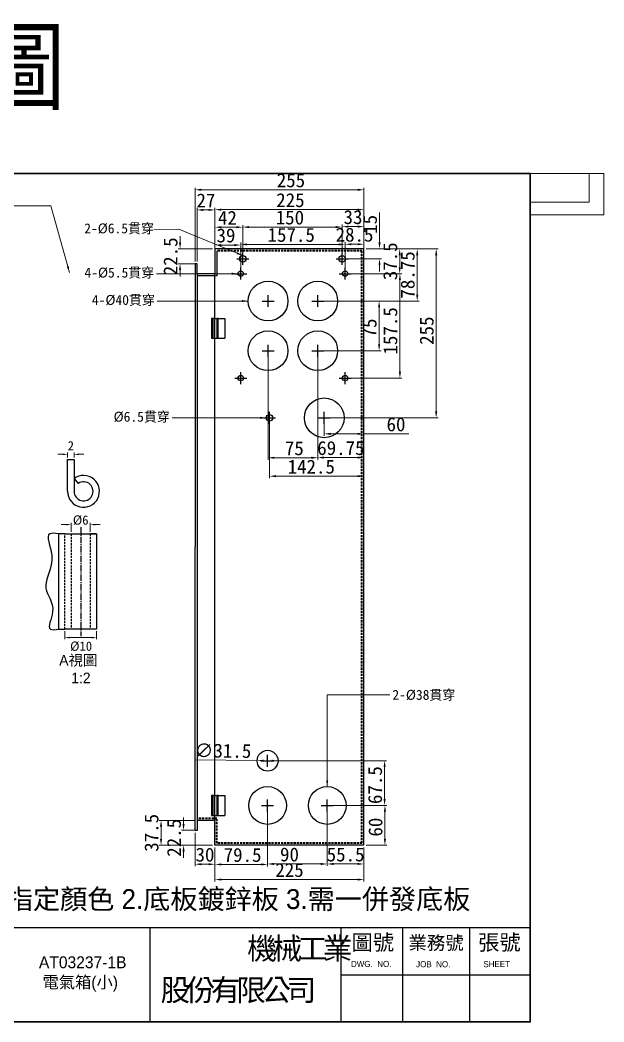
# Model space of a CAD drawing. Header units: millimetres. Extents: x -1656 to 3360, y 254 to 1841.
# Drawn here: x -603 to 279, y 329 to 1841 of the extents above; entities that cross this region are included whole.
import ezdxf
from ezdxf.enums import TextEntityAlignment as Align

# ---------------------------------------------------------------- set-up
doc = ezdxf.new("R2010")
doc.units = ezdxf.units.MM
doc.header["$LTSCALE"] = 0.5
doc.header["$PDMODE"] = 3
doc.linetypes.add('CENTER2', pattern=[28.575, 19.05, -3.175, 3.175, -3.175])
doc.linetypes.add('HIDDEN', pattern=[9.525, 6.35, -3.175])
doc.layers.add('STR', color=4, linetype='Continuous')
doc.layers.add('標註', color=3, linetype='Continuous', lineweight=18)
doc.layers.add('虛線', color=6, linetype='HIDDEN', lineweight=35)
doc.styles.add('CC', font='simplex.shx', dxfattribs={"bigfont": 'chineset.shx'})
doc.dimstyles.new('5', dxfattribs={"dimscale": 5, "dimtxt": 2.8, "dimasz": 1.5, "dimexe": 0.5, "dimexo": 0.6, "dimgap": 0.45, "dimtad": 0, "dimdec": 1, "dimlfac": 0.5, "dimdsep": 46, "dimtxsty": 'Standard', "dimcen": 0.01, "dimclrd": 7, "dimclre": 7, "dimclrt": 7, "dimadec": 1, "dimazin": 2, "dimtfac": 1, "dimtdec": 1, "dimtofl": 0, "dimtmove": 2, "dimatfit": 3, "dimfxl": 1, "dimlwd": 9, "dimlwe": 9, "dimarcsym": 0})
doc.dimstyles.new('6', dxfattribs={"dimscale": 6, "dimtxt": 3.5, "dimasz": 1.6, "dimexe": 0.5, "dimexo": 0.6, "dimtad": 1, "dimdsep": 46, "dimtxsty": 'Standard', "dimcen": 0.2, "dimclrd": 7, "dimclre": 7, "dimclrt": 7, "dimadec": 1, "dimazin": 2, "dimtfac": 1, "dimtofl": 0, "dimtmove": 0, "dimatfit": 2, "dimfxl": 1, "dimlwd": 9, "dimlwe": 9, "dimarcsym": 0})

# ---------------------------------------------------------------- blocks, each defined once
blk = doc.blocks.new('A$C21D128B9')
at = {"color": 2, "lineweight": 0}
for p, q in [((1128.51, 792.31), (1197.3, 792.31)), ((1183.56, 792.31), (1183.56, 765.41)), ((1197.3, 792.31), (1197.3, 753.65)), ((1183.56, 765.41), (1128.51, 765.41)), ((1197.3, 753.65), (1128.51, 753.65))]:
    blk.add_line(p, q, dxfattribs=at)
for p, q in [((0, 88.07), (1128.51, 88.07)), ((61.13, 88.07), (61.13, 0)), ((113.6, 88.07), (113.6, 0)), ((207.52, 88.07), (207.52, 0)), ((281.96, 88.07), (281.96, 0)), ((333.63, 88.07), (333.63, 0)), ((400.59, 88.07), (400.59, 0)), ((448.73, 88.07), (448.73, 0)), ((515.68, 88.07), (515.68, 0)), ((567.35, 88.07), (567.35, 0)), ((641.36, 88.07), (641.36, 0)), ((773.16, 88.07), (773.16, 0)), ((951.34, 88.07), (951.34, 0)), ((1009.17, 88.07), (1009.17, 0)), ((1071.64, 88.07), (1071.64, 0)), ((0, 66.05), (281.96, 66.05)), ((0, 44.04), (641.36, 44.04)), ((951.34, 44.04), (1128.51, 44.04)), ((0, 22.02), (281.96, 22.02)), ((0, 0), (1128.51, 0))]:
    blk.add_line(p, q)
at = {"lineweight": 30}
blk.add_lwpolyline([(0, 0), (1128.51, 0), (1128.51, 792.31), (0, 792.31)], close=True, dxfattribs=at)
blk.add_lwpolyline([(0, 0), (1128.51, 0), (1128.51, 792.31), (0, 792.31)], close=True)
at = {"attachment_point": 1}
for s, width, insert, char_height in [('{\\fPMingLiU|b0|i0|c136|p18;修正}', 86.113, (2.98, 83.15), 9.1043), ('{\\fPMingLiU|b0|i0|c136|p18;日期}', 86.113, (65.36, 83.83), 10.1159), ('{\\fPMingLiU|b0|i0|c136|p18;說明}', 86.113, (119.95, 83.83), 10.1159), ('{\\fPMingLiU|b0|i0|c136|p18;核准}', 86.113, (209.08, 83.83), 10.1159), ('{\\fPMingLiU|b0|i0|c136|p18;繪圖}', 86.113, (288.17, 81.94), 14.5669), ('{\\fPMingLiU|b0|i0|c136|p18;REVISION}', 86.113, (30.66, 76.84), 4.2903), ('{\\fPMingLiU|b0|i0|c136|p18;DATE}', 86.113, (93.68, 76.79), 4.767), ('{\\fPMingLiU|b0|i0|c136|p18;DESCRIPTION}', 86.113, (155.6, 76.71), 4.767), ('{\\fPMingLiU|b0|i0|c136|p18;APPROVED BY}', 86.113, (238.95, 76.5), 4.2903), ('{\\fPMingLiU|b0|i0|c136|p18;設計}', 86.113, (404.44, 81.94), 14.5669), ('{\\fPMingLiU|b0|i0|c136|p18;比例尺}', 86.113, (518.63, 78.89), 10.9678), ('{\\fPMingLiU|b0|i0|c136|p18;\\T0.75;             機械工業}', 302.8554, (782.5, 78.72), 20.3047), ('{\\fPMingLiU|b0|i0|c136|p18;圖號}', 86.113, (961.49, 81.58), 14.5669), ('{\\fPMingLiU|b0|i0|c136|p18;業務號}', 86.113, (1014.66, 80.19), 12.6194), ('{\\fPMingLiU|b0|i0|c136|p18;張號}', 86.113, (1079.73, 81.58), 14.5669), ('{\\fPMingLiU|b0|i0|c136|p18;DRAWN BY}', 86.113, (285.82, 56.9), 5.7204), ('{\\fPMingLiU|b0|i0|c136|p18;DEGD.  BY}', 86.113, (404.65, 57.05), 4.767), ('{\\fPMingLiU|b0|i0|c136|p18;SCALE}', 86.113, (526.07, 58.48), 6.1971), ('{\\fPMingLiU|b0|i0|c136|p18;DWG.  NO.}', 86.113, (960.95, 57.03), 5.7204), ('{\\fPMingLiU|b0|i0|c136|p18;JOB  NO.}', 86.113, (1021.82, 56.77), 5.7204), ('{\\fPMingLiU|b0|i0|c136|p18;SHEET}', 86.113, (1084.63, 56.9), 5.7204), ('{\\fPMingLiU|b0|i0|c136|p18;核對}', 86.113, (287.71, 38.19), 14.5669), ('{\\fPMingLiU|b0|i0|c136|p18;核准}', 86.113, (403.98, 38.19), 14.5669), ('{\\fPMingLiU|b0|i0|c136|p18;日期}', 86.113, (524.95, 38.19), 14.5669), ('{\\fPMingLiU|b0|i0|c136|p18;\\T0.75;股份有限公司}', 246.7319, (783.05, 39.99), 20.3047), ('{\\fPMingLiU|b0|i0|c136|p18;CHK.  BY}', 86.113, (289.1, 12.18), 6.1971), ('{\\fPMingLiU|b0|i0|c136|p18;APRD.  BY}', 86.113, (403.4, 12.16), 6.1971), ('{\\fPMingLiU|b0|i0|c136|p18;DATE}', 86.113, (528.72, 13.02), 6.1971)]:
    blk.add_mtext_dynamic_manual_height_columns(s, width=width, gutter_width=12.5, heights=[0], dxfattribs=dict(at, insert=insert, char_height=char_height))
blk = doc.blocks.new('*D255')
at = {"layer": 'Defpoints', "color": 0, "transparency": 16777216}
for p in [(-83.8, 1502.9), (-112.3, 1458.5), (-83.8, 1458.5)]:
    blk.add_point(p, dxfattribs=at)
at = {"layer": '標註', "color": 7, "linetype": 'Continuous', "lineweight": 9, "transparency": 16777216}
for p, q in [((-112.3, 1462.1), (-112.3, 1505.9)), ((-102.7, 1502.9), (-93.4, 1502.9)), ((-83.8, 1462.1), (-83.8, 1505.9))]:
    blk.add_line(p, q, dxfattribs=at)
at = {"layer": '標註', "color": 7, "transparency": 16777216}
for points in [[(-102.7, 1504.5), (-102.7, 1501.3), (-112.3, 1502.9)], [(-93.4, 1504.5), (-93.4, 1501.3), (-83.8, 1502.9)]]:
    blk.add_solid(points, dxfattribs=at)
at = {"layer": '標註', "color": 7, "transparency": 16777216, "insert": (-98, 1517.2), "char_height": 21, "attachment_point": 5}
blk.add_mtext('28.5', dxfattribs=at)
blk = doc.blocks.new('*D256')
at = {"layer": 'Defpoints', "color": 0, "transparency": 16777216}
for p in [(-269.8, 1502.6), (-269.8, 1458.5), (-112.3, 1458.5)]:
    blk.add_point(p, dxfattribs=at)
at = {"layer": '標註', "color": 7, "linetype": 'Continuous', "lineweight": 9, "transparency": 16777216}
for p, q in [((-269.8, 1462.1), (-269.8, 1505.6)), ((-121.9, 1502.6), (-260.2, 1502.6)), ((-112.3, 1462.1), (-112.3, 1505.6))]:
    blk.add_line(p, q, dxfattribs=at)
at = {"layer": '標註', "color": 7, "transparency": 16777216}
for points in [[(-260.2, 1504.2), (-260.2, 1501), (-269.8, 1502.6)], [(-121.9, 1504.2), (-121.9, 1501), (-112.3, 1502.6)]]:
    blk.add_solid(points, dxfattribs=at)
at = {"layer": '標註', "color": 7, "transparency": 16777216, "insert": (-193.6, 1516.9), "char_height": 21, "attachment_point": 5}
blk.add_mtext('157.5', dxfattribs=at)
blk = doc.blocks.new('*D257')
at = {"layer": 'Defpoints', "color": 0, "transparency": 16777216}
for p in [(-308.8, 1501.7), (-308.8, 1458.5), (-269.8, 1458.5)]:
    blk.add_point(p, dxfattribs=at)
at = {"layer": '標註', "color": 7, "linetype": 'Continuous', "lineweight": 9, "transparency": 16777216}
for p, q in [((-308.8, 1462.1), (-308.8, 1504.7)), ((-279.4, 1501.7), (-299.2, 1501.7)), ((-269.8, 1462.1), (-269.8, 1504.7))]:
    blk.add_line(p, q, dxfattribs=at)
at = {"layer": '標註', "color": 7, "transparency": 16777216}
for points in [[(-299.2, 1503.3), (-299.2, 1500.1), (-308.8, 1501.7)], [(-279.4, 1503.3), (-279.4, 1500.1), (-269.8, 1501.7)]]:
    blk.add_solid(points, dxfattribs=at)
at = {"layer": '標註', "color": 7, "transparency": 16777216, "insert": (-292.1, 1516), "char_height": 21, "attachment_point": 5}
blk.add_mtext('39', dxfattribs=at)
blk = doc.blocks.new('*D258')
at = {"layer": 'Defpoints', "color": 0, "transparency": 16777216}
for p in [(-83.8, 1529.5), (-116.8, 1481), (-83.8, 1481)]:
    blk.add_point(p, dxfattribs=at)
at = {"layer": '標註', "color": 7, "linetype": 'Continuous', "lineweight": 9, "transparency": 16777216}
for p, q in [((-116.8, 1484.6), (-116.8, 1532.5)), ((-107.2, 1529.5), (-93.4, 1529.5)), ((-83.8, 1484.6), (-83.8, 1532.5))]:
    blk.add_line(p, q, dxfattribs=at)
at = {"layer": '標註', "color": 7, "transparency": 16777216}
for points in [[(-107.2, 1531.1), (-107.2, 1527.9), (-116.8, 1529.5)], [(-93.4, 1531.1), (-93.4, 1527.9), (-83.8, 1529.5)]]:
    blk.add_solid(points, dxfattribs=at)
at = {"layer": '標註', "color": 7, "transparency": 16777216, "insert": (-100.3, 1543.7), "char_height": 21, "attachment_point": 5}
blk.add_mtext('33', dxfattribs=at)
blk = doc.blocks.new('*D259')
at = {"layer": 'Defpoints', "color": 0, "transparency": 16777216}
for p in [(-266.8, 1528.8), (-266.8, 1481), (-116.8, 1481)]:
    blk.add_point(p, dxfattribs=at)
at = {"layer": '標註', "color": 7, "linetype": 'Continuous', "lineweight": 9, "transparency": 16777216}
for p, q in [((-266.8, 1484.6), (-266.8, 1531.8)), ((-126.4, 1528.8), (-257.2, 1528.8)), ((-116.8, 1484.6), (-116.8, 1531.8))]:
    blk.add_line(p, q, dxfattribs=at)
at = {"layer": '標註', "color": 7, "transparency": 16777216}
for points in [[(-257.2, 1530.4), (-257.2, 1527.2), (-266.8, 1528.8)], [(-126.4, 1530.4), (-126.4, 1527.2), (-116.8, 1528.8)]]:
    blk.add_solid(points, dxfattribs=at)
at = {"layer": '標註', "color": 7, "transparency": 16777216, "insert": (-195.6, 1543.1), "char_height": 21, "attachment_point": 5}
blk.add_mtext('150', dxfattribs=at)
blk = doc.blocks.new('*D228')
at = {"layer": 'Defpoints', "color": 0, "transparency": 16777216}
for p in [(-308.8, 1528.6), (-308.8, 1481), (-266.8, 1481)]:
    blk.add_point(p, dxfattribs=at)
at = {"layer": '標註', "color": 7, "linetype": 'Continuous', "lineweight": 9, "transparency": 16777216}
for p, q in [((-308.8, 1484.6), (-308.8, 1531.6)), ((-276.4, 1528.6), (-299.2, 1528.6)), ((-266.8, 1484.6), (-266.8, 1531.6))]:
    blk.add_line(p, q, dxfattribs=at)
at = {"layer": '標註', "color": 7, "transparency": 16777216}
for points in [[(-299.2, 1530.2), (-299.2, 1527), (-308.8, 1528.6)], [(-276.4, 1530.2), (-276.4, 1527), (-266.8, 1528.6)]]:
    blk.add_solid(points, dxfattribs=at)
at = {"layer": '標註', "color": 7, "transparency": 16777216, "insert": (-289.9, 1542.8), "char_height": 21, "attachment_point": 5}
blk.add_mtext('42', dxfattribs=at)
blk = doc.blocks.new('*D260')
at = {"layer": 'Defpoints', "color": 0, "transparency": 16777216}
for p in [(-83.8, 1555.1), (-308.8, 1496), (-83.8, 1496)]:
    blk.add_point(p, dxfattribs=at)
at = {"layer": '標註', "color": 7, "linetype": 'Continuous', "lineweight": 9, "transparency": 16777216}
for p, q in [((-308.8, 1499.6), (-308.8, 1558.1)), ((-83.8, 1499.6), (-83.8, 1558.1)), ((-299.2, 1555.1), (-93.4, 1555.1))]:
    blk.add_line(p, q, dxfattribs=at)
at = {"layer": '標註', "color": 7, "transparency": 16777216}
for points in [[(-299.2, 1556.7), (-299.2, 1553.5), (-308.8, 1555.1)], [(-93.4, 1556.7), (-93.4, 1553.5), (-83.8, 1555.1)]]:
    blk.add_solid(points, dxfattribs=at)
at = {"layer": '標註', "color": 7, "transparency": 16777216, "insert": (-194.8, 1569.3), "char_height": 21, "attachment_point": 5}
blk.add_mtext('225', dxfattribs=at)
blk = doc.blocks.new('*D261')
at = {"layer": 'Defpoints', "color": 0, "transparency": 16777216}
for p in [(-308.8, 1554.7), (-308.8, 1496), (-335.8, 1473.5)]:
    blk.add_point(p, dxfattribs=at)
at = {"layer": '標註', "color": 7, "linetype": 'Continuous', "lineweight": 9, "transparency": 16777216}
for p, q in [((-335.8, 1477.1), (-335.8, 1557.7)), ((-308.8, 1499.6), (-308.8, 1557.7)), ((-326.2, 1554.7), (-318.4, 1554.7))]:
    blk.add_line(p, q, dxfattribs=at)
at = {"layer": '標註', "color": 7, "transparency": 16777216}
for points in [[(-326.2, 1556.3), (-326.2, 1553.1), (-335.8, 1554.7)], [(-318.4, 1556.3), (-318.4, 1553.1), (-308.8, 1554.7)]]:
    blk.add_solid(points, dxfattribs=at)
at = {"layer": '標註', "color": 7, "transparency": 16777216, "insert": (-322.3, 1569), "char_height": 21, "attachment_point": 5}
blk.add_mtext('27', dxfattribs=at)
blk = doc.blocks.new('*D229')
at = {"layer": 'Defpoints', "color": 0, "transparency": 16777216}
for p in [(-308.8, 1496), (-361.4, 1473.5), (-332.7, 1473.5)]:
    blk.add_point(p, dxfattribs=at)
at = {"layer": '標註', "color": 7, "linetype": 'Continuous', "lineweight": 9, "transparency": 16777216}
for p, q in [((-361.4, 1505.6), (-361.4, 1515.2)), ((-312.4, 1496), (-364.4, 1496)), ((-336.3, 1473.5), (-364.4, 1473.5)), ((-361.4, 1463.9), (-361.4, 1454.3))]:
    blk.add_line(p, q, dxfattribs=at)
at = {"layer": '標註', "color": 7, "transparency": 16777216}
for points in [[(-363, 1505.6), (-359.8, 1505.6), (-361.4, 1496)], [(-363, 1463.9), (-359.8, 1463.9), (-361.4, 1473.5)]]:
    blk.add_solid(points, dxfattribs=at)
at = {"layer": '標註', "color": 7, "transparency": 16777216, "insert": (-375.7, 1484.7), "char_height": 21, "attachment_point": 5, "rotation": 90}
blk.add_mtext('22.5', dxfattribs=at)
blk = doc.blocks.new('*D230')
at = {"layer": 'Defpoints', "color": 0, "transparency": 16777216}
for p in [(-83.8, 1496), (-60.3, 1496), (-116.8, 1481)]:
    blk.add_point(p, dxfattribs=at)
at = {"layer": '標註', "color": 7, "linetype": 'Continuous', "lineweight": 9, "transparency": 16777216}
for p, q in [((-60.3, 1505.6), (-60.3, 1550.7)), ((-80.2, 1496), (-57.3, 1496)), ((-113.2, 1481), (-57.3, 1481)), ((-60.3, 1471.4), (-60.3, 1461.8))]:
    blk.add_line(p, q, dxfattribs=at)
at = {"layer": '標註', "color": 7, "transparency": 16777216}
for points in [[(-61.9, 1505.6), (-58.7, 1505.6), (-60.3, 1496)], [(-61.9, 1471.4), (-58.7, 1471.4), (-60.3, 1481)]]:
    blk.add_solid(points, dxfattribs=at)
at = {"layer": '標註', "color": 7, "transparency": 16777216, "insert": (-74.5, 1532.9), "char_height": 21, "attachment_point": 5, "rotation": 90}
blk.add_mtext('15', dxfattribs=at)
blk = doc.blocks.new('*D231')
at = {"layer": 'Defpoints', "color": 0, "transparency": 16777216}
for p in [(-83.8, 1496), (-112.3, 1458.5), (-29.8, 1458.5)]:
    blk.add_point(p, dxfattribs=at)
at = {"layer": '標註', "color": 7, "linetype": 'Continuous', "lineweight": 9, "transparency": 16777216}
for p, q in [((-80.2, 1496), (-26.8, 1496)), ((-29.8, 1486.4), (-29.8, 1468.1)), ((-108.7, 1458.5), (-26.8, 1458.5))]:
    blk.add_line(p, q, dxfattribs=at)
at = {"layer": '標註', "color": 7, "transparency": 16777216}
for points in [[(-31.4, 1486.4), (-28.2, 1486.4), (-29.8, 1496)], [(-31.4, 1468.1), (-28.2, 1468.1), (-29.8, 1458.5)]]:
    blk.add_solid(points, dxfattribs=at)
at = {"layer": '標註', "color": 7, "transparency": 16777216, "insert": (-44, 1477.2), "char_height": 21, "attachment_point": 5, "rotation": 90}
blk.add_mtext('37.5', dxfattribs=at)
blk = doc.blocks.new('*D262')
at = {"layer": 'Defpoints', "color": 0, "transparency": 16777216}
for p in [(-83.8, 1496), (-3.4, 1496), (-153.5, 1417.2)]:
    blk.add_point(p, dxfattribs=at)
at = {"layer": '標註', "color": 7, "linetype": 'Continuous', "lineweight": 9, "transparency": 16777216}
for p, q in [((-80.2, 1496), (-0.4, 1496)), ((-3.4, 1426.8), (-3.4, 1486.4)), ((-149.9, 1417.2), (-0.4, 1417.2))]:
    blk.add_line(p, q, dxfattribs=at)
at = {"layer": '標註', "color": 7, "transparency": 16777216}
for points in [[(-5, 1486.4), (-1.8, 1486.4), (-3.4, 1496)], [(-5, 1426.8), (-1.8, 1426.8), (-3.4, 1417.2)]]:
    blk.add_solid(points, dxfattribs=at)
at = {"layer": '標註', "color": 7, "transparency": 16777216, "insert": (-17.7, 1456.6), "char_height": 21, "attachment_point": 5, "rotation": 90}
blk.add_mtext('78.75', dxfattribs=at)
blk = doc.blocks.new('*D263')
at = {"layer": 'Defpoints', "color": 0, "transparency": 16777216}
for p in [(-112.3, 1458.5), (-112.3, 1301), (-29.5, 1301)]:
    blk.add_point(p, dxfattribs=at)
at = {"layer": '標註', "color": 7, "linetype": 'Continuous', "lineweight": 9, "transparency": 16777216}
for p, q in [((-108.7, 1458.5), (-26.5, 1458.5)), ((-29.5, 1448.9), (-29.5, 1310.6)), ((-108.7, 1301), (-26.5, 1301))]:
    blk.add_line(p, q, dxfattribs=at)
at = {"layer": '標註', "color": 7, "transparency": 16777216}
for points in [[(-31.1, 1448.9), (-27.9, 1448.9), (-29.5, 1458.5)], [(-31.1, 1310.6), (-27.9, 1310.6), (-29.5, 1301)]]:
    blk.add_solid(points, dxfattribs=at)
at = {"layer": '標註', "color": 7, "transparency": 16777216, "insert": (-43.8, 1372.2), "char_height": 21, "attachment_point": 5, "rotation": 90}
blk.add_mtext('157.5', dxfattribs=at)
blk = doc.blocks.new('*D264')
at = {"layer": 'Defpoints', "color": 0, "transparency": 16777216}
for p in [(-83.8, 1496), (25.3, 1496), (-143.8, 1241)]:
    blk.add_point(p, dxfattribs=at)
at = {"layer": '標註', "color": 7, "linetype": 'Continuous', "lineweight": 9, "transparency": 16777216}
for p, q in [((-80.2, 1496), (28.3, 1496)), ((25.3, 1250.6), (25.3, 1486.4)), ((-140.2, 1241), (28.3, 1241))]:
    blk.add_line(p, q, dxfattribs=at)
at = {"layer": '標註', "color": 7, "transparency": 16777216}
for points in [[(23.7, 1486.4), (26.9, 1486.4), (25.3, 1496)], [(23.7, 1250.6), (26.9, 1250.6), (25.3, 1241)]]:
    blk.add_solid(points, dxfattribs=at)
at = {"layer": '標註', "color": 7, "transparency": 16777216, "insert": (11, 1372.5), "char_height": 21, "attachment_point": 5, "rotation": 90}
blk.add_mtext('255', dxfattribs=at)
blk = doc.blocks.new('*D265')
at = {"layer": 'Defpoints', "color": 0, "transparency": 16777216}
for p in [(-153.5, 1417.2), (-153.5, 1342.2), (-60.9, 1342.2)]:
    blk.add_point(p, dxfattribs=at)
at = {"layer": '標註', "color": 7, "linetype": 'Continuous', "lineweight": 9, "transparency": 16777216}
for p, q in [((-149.9, 1417.2), (-57.9, 1417.2)), ((-60.9, 1407.6), (-60.9, 1351.8)), ((-149.9, 1342.2), (-57.9, 1342.2))]:
    blk.add_line(p, q, dxfattribs=at)
at = {"layer": '標註', "color": 7, "transparency": 16777216}
for points in [[(-62.5, 1407.6), (-59.3, 1407.6), (-60.9, 1417.2)], [(-62.5, 1351.8), (-59.3, 1351.8), (-60.9, 1342.2)]]:
    blk.add_solid(points, dxfattribs=at)
at = {"layer": '標註', "color": 7, "transparency": 16777216, "insert": (-75.2, 1376.6), "char_height": 21, "attachment_point": 5, "rotation": 90}
blk.add_mtext('75', dxfattribs=at)
blk = doc.blocks.new('*D266')
at = {"layer": 'Defpoints', "color": 0, "transparency": 16777216}
for p in [(-228.5, 1342.2), (-153.5, 1342.2), (-153.5, 1180.7)]:
    blk.add_point(p, dxfattribs=at)
at = {"layer": '標註', "color": 7, "linetype": 'Continuous', "lineweight": 9, "transparency": 16777216}
for p, q in [((-228.5, 1338.6), (-228.5, 1177.7)), ((-153.5, 1338.6), (-153.5, 1177.7)), ((-218.9, 1180.7), (-163.1, 1180.7))]:
    blk.add_line(p, q, dxfattribs=at)
at = {"layer": '標註', "color": 7, "transparency": 16777216}
for points in [[(-218.9, 1182.3), (-218.9, 1179.1), (-228.5, 1180.7)], [(-163.1, 1182.3), (-163.1, 1179.1), (-153.5, 1180.7)]]:
    blk.add_solid(points, dxfattribs=at)
at = {"layer": '標註', "color": 7, "transparency": 16777216, "insert": (-188.9, 1194.9), "char_height": 21, "attachment_point": 5}
blk.add_mtext('75', dxfattribs=at)
blk = doc.blocks.new('*D232')
at = {"layer": 'Defpoints', "color": 0, "transparency": 16777216}
for p in [(-153.5, 1342.2), (-83.8, 1342.2), (-83.8, 1181)]:
    blk.add_point(p, dxfattribs=at)
at = {"layer": '標註', "color": 7, "linetype": 'Continuous', "lineweight": 9, "transparency": 16777216}
for p, q in [((-153.5, 1338.6), (-153.5, 1178)), ((-83.8, 1338.6), (-83.8, 1178)), ((-143.9, 1181), (-93.4, 1181))]:
    blk.add_line(p, q, dxfattribs=at)
at = {"layer": '標註', "color": 7, "transparency": 16777216}
for points in [[(-143.9, 1182.6), (-143.9, 1179.4), (-153.5, 1181)], [(-93.4, 1182.6), (-93.4, 1179.4), (-83.8, 1181)]]:
    blk.add_solid(points, dxfattribs=at)
at = {"layer": '標註', "color": 7, "transparency": 16777216, "insert": (-118.6, 1195.2), "char_height": 21, "attachment_point": 5}
blk.add_mtext('69.75', dxfattribs=at)
blk = doc.blocks.new('*D267')
at = {"layer": 'Defpoints', "color": 0, "transparency": 16777216}
for p in [(-226.3, 1241), (-83.8, 1241), (-83.8, 1152.9)]:
    blk.add_point(p, dxfattribs=at)
at = {"layer": '標註', "color": 7, "linetype": 'Continuous', "lineweight": 9, "transparency": 16777216}
for p, q in [((-226.3, 1237.4), (-226.3, 1149.9)), ((-83.8, 1237.4), (-83.8, 1149.9)), ((-216.7, 1152.9), (-93.4, 1152.9))]:
    blk.add_line(p, q, dxfattribs=at)
at = {"layer": '標註', "color": 7, "transparency": 16777216}
for points in [[(-216.7, 1154.5), (-216.7, 1151.3), (-226.3, 1152.9)], [(-93.4, 1154.5), (-93.4, 1151.3), (-83.8, 1152.9)]]:
    blk.add_solid(points, dxfattribs=at)
at = {"layer": '標註', "color": 7, "transparency": 16777216, "insert": (-163.3, 1167.1), "char_height": 21, "attachment_point": 5}
blk.add_mtext('142.5', dxfattribs=at)
blk = doc.blocks.new('*D233')
at = {"layer": 'Defpoints', "color": 0, "transparency": 16777216}
for p in [(-143.8, 1241), (-83.8, 1241), (-83.8, 1216.8)]:
    blk.add_point(p, dxfattribs=at)
at = {"layer": '標註', "color": 7, "linetype": 'Continuous', "lineweight": 9, "transparency": 16777216}
for p, q in [((-143.8, 1237.4), (-143.8, 1213.8)), ((-83.8, 1237.4), (-83.8, 1213.8)), ((-134.2, 1216.8), (-93.4, 1216.8)), ((-83.8, 1216.8), (-15.9, 1216.8))]:
    blk.add_line(p, q, dxfattribs=at)
at = {"layer": '標註', "color": 7, "transparency": 16777216}
for points in [[(-134.2, 1218.4), (-134.2, 1215.2), (-143.8, 1216.8)], [(-93.4, 1218.4), (-93.4, 1215.2), (-83.8, 1216.8)]]:
    blk.add_solid(points, dxfattribs=at)
at = {"layer": '標註', "color": 7, "transparency": 16777216, "insert": (-35.4, 1231), "char_height": 21, "attachment_point": 5}
blk.add_mtext('60', dxfattribs=at)
blk = doc.blocks.new('*D268')
at = {"layer": 'Defpoints', "color": 0, "transparency": 16777216}
for p in [(-139.3, 656), (-83.8, 596), (-83.8, 567.7)]:
    blk.add_point(p, dxfattribs=at)
at = {"layer": '標註', "color": 7, "linetype": 'Continuous', "lineweight": 9, "transparency": 16777216}
for p, q in [((-139.3, 652.4), (-139.3, 564.7)), ((-83.8, 592.4), (-83.8, 564.7)), ((-129.7, 567.7), (-93.4, 567.7))]:
    blk.add_line(p, q, dxfattribs=at)
at = {"layer": '標註', "color": 7, "transparency": 16777216}
for points in [[(-129.7, 569.3), (-129.7, 566.1), (-139.3, 567.7)], [(-93.4, 569.3), (-93.4, 566.1), (-83.8, 567.7)]]:
    blk.add_solid(points, dxfattribs=at)
at = {"layer": '標註', "color": 7, "transparency": 16777216, "insert": (-111.5, 581.9), "char_height": 21, "attachment_point": 5}
blk.add_mtext('55.5', dxfattribs=at)
blk = doc.blocks.new('*D269')
at = {"layer": 'Defpoints', "color": 0, "transparency": 16777216}
for p in [(-229.3, 656), (-139.3, 656), (-229.3, 567.7)]:
    blk.add_point(p, dxfattribs=at)
at = {"layer": '標註', "color": 7, "linetype": 'Continuous', "lineweight": 9, "transparency": 16777216}
for p, q in [((-229.3, 652.4), (-229.3, 564.7)), ((-139.3, 652.4), (-139.3, 564.7)), ((-148.9, 567.7), (-219.7, 567.7))]:
    blk.add_line(p, q, dxfattribs=at)
at = {"layer": '標註', "color": 7, "transparency": 16777216}
for points in [[(-219.7, 569.3), (-219.7, 566.1), (-229.3, 567.7)], [(-148.9, 569.3), (-148.9, 566.1), (-139.3, 567.7)]]:
    blk.add_solid(points, dxfattribs=at)
at = {"layer": '標註', "color": 7, "transparency": 16777216, "insert": (-196.2, 581.9), "char_height": 21, "attachment_point": 5}
blk.add_mtext('90', dxfattribs=at)
blk = doc.blocks.new('*D270')
at = {"layer": 'Defpoints', "color": 0, "transparency": 16777216}
for p in [(-229.3, 656), (-308.8, 596), (-308.8, 567)]:
    blk.add_point(p, dxfattribs=at)
at = {"layer": '標註', "color": 7, "linetype": 'Continuous', "lineweight": 9, "transparency": 16777216}
for p, q in [((-229.3, 652.4), (-229.3, 564)), ((-308.8, 592.4), (-308.8, 564)), ((-238.9, 567), (-299.2, 567))]:
    blk.add_line(p, q, dxfattribs=at)
at = {"layer": '標註', "color": 7, "transparency": 16777216}
for points in [[(-299.2, 568.6), (-299.2, 565.4), (-308.8, 567)], [(-238.9, 568.6), (-238.9, 565.4), (-229.3, 567)]]:
    blk.add_solid(points, dxfattribs=at)
at = {"layer": '標註', "color": 7, "transparency": 16777216, "insert": (-267, 581.2), "char_height": 21, "attachment_point": 5}
blk.add_mtext('79.5', dxfattribs=at)
blk = doc.blocks.new('*D234')
at = {"layer": 'Defpoints', "color": 0, "transparency": 16777216}
for p in [(-308.8, 596), (-83.8, 596), (-83.8, 544.2)]:
    blk.add_point(p, dxfattribs=at)
at = {"layer": '標註', "color": 7, "linetype": 'Continuous', "lineweight": 9, "transparency": 16777216}
for p, q in [((-308.8, 592.4), (-308.8, 541.2)), ((-83.8, 592.4), (-83.8, 541.2)), ((-299.2, 544.2), (-93.4, 544.2))]:
    blk.add_line(p, q, dxfattribs=at)
at = {"layer": '標註', "color": 7, "transparency": 16777216}
for points in [[(-299.2, 545.8), (-299.2, 542.6), (-308.8, 544.2)], [(-93.4, 545.8), (-93.4, 542.6), (-83.8, 544.2)]]:
    blk.add_solid(points, dxfattribs=at)
at = {"layer": '標註', "color": 7, "transparency": 16777216, "insert": (-196.2, 558.5), "char_height": 21, "attachment_point": 5}
blk.add_mtext('225', dxfattribs=at)
blk = doc.blocks.new('*D271')
at = {"layer": 'Defpoints', "color": 0, "transparency": 16777216}
for p in [(-338.8, 1585.1), (-83.8, 1496), (-338.8, 1473.5)]:
    blk.add_point(p, dxfattribs=at)
at = {"layer": '標註', "color": 7, "linetype": 'Continuous', "lineweight": 9, "transparency": 16777216}
for p, q in [((-338.8, 1477.1), (-338.8, 1588.1)), ((-83.8, 1499.6), (-83.8, 1588.1)), ((-93.4, 1585.1), (-329.2, 1585.1))]:
    blk.add_line(p, q, dxfattribs=at)
at = {"layer": '標註', "color": 7, "transparency": 16777216}
for points in [[(-329.2, 1586.7), (-329.2, 1583.5), (-338.8, 1585.1)], [(-93.4, 1586.7), (-93.4, 1583.5), (-83.8, 1585.1)]]:
    blk.add_solid(points, dxfattribs=at)
at = {"layer": '標註', "color": 7, "transparency": 16777216, "insert": (-194, 1599.3), "char_height": 21, "attachment_point": 5}
blk.add_mtext('255', dxfattribs=at)
blk = doc.blocks.new('*D272')
at = {"layer": 'Defpoints', "color": 0, "transparency": 16777216}
for p in [(-335.8, 618.5), (-356.1, 596), (-308.8, 596)]:
    blk.add_point(p, dxfattribs=at)
at = {"layer": '標註', "color": 7, "linetype": 'Continuous', "lineweight": 9, "transparency": 16777216}
for p, q in [((-356.1, 628.1), (-356.1, 637.7)), ((-339.4, 618.5), (-359.1, 618.5)), ((-312.4, 596), (-359.1, 596)), ((-356.1, 586.4), (-356.1, 576.8))]:
    blk.add_line(p, q, dxfattribs=at)
at = {"layer": '標註', "color": 7, "transparency": 16777216}
for points in [[(-357.7, 628.1), (-354.5, 628.1), (-356.1, 618.5)], [(-357.7, 586.4), (-354.5, 586.4), (-356.1, 596)]]:
    blk.add_solid(points, dxfattribs=at)
at = {"layer": '標註', "color": 7, "transparency": 16777216, "insert": (-370.4, 607.2), "char_height": 21, "attachment_point": 5, "rotation": 90}
blk.add_mtext('22.5', dxfattribs=at)
blk = doc.blocks.new('*D273')
at = {"layer": 'Defpoints', "color": 0, "transparency": 16777216}
for p in [(-335.8, 633.5), (-390.1, 596), (-308.8, 596)]:
    blk.add_point(p, dxfattribs=at)
at = {"layer": '標註', "color": 7, "linetype": 'Continuous', "lineweight": 9, "transparency": 16777216}
for p, q in [((-339.4, 633.5), (-393.1, 633.5)), ((-390.1, 623.9), (-390.1, 605.6)), ((-312.4, 596), (-393.1, 596))]:
    blk.add_line(p, q, dxfattribs=at)
at = {"layer": '標註', "color": 7, "transparency": 16777216}
for points in [[(-391.7, 623.9), (-388.5, 623.9), (-390.1, 633.5)], [(-391.7, 605.6), (-388.5, 605.6), (-390.1, 596)]]:
    blk.add_solid(points, dxfattribs=at)
at = {"layer": '標註', "color": 7, "transparency": 16777216, "insert": (-404.4, 614.7), "char_height": 21, "attachment_point": 5, "rotation": 90}
blk.add_mtext('37.5', dxfattribs=at)
blk = doc.blocks.new('*D274')
at = {"layer": 'Defpoints', "color": 0, "transparency": 16777216}
for p in [(-338.8, 618.5), (-308.8, 596), (-308.8, 567.3)]:
    blk.add_point(p, dxfattribs=at)
at = {"layer": '標註', "color": 7, "linetype": 'Continuous', "lineweight": 9, "transparency": 16777216}
for p, q in [((-338.8, 614.9), (-338.8, 564.3)), ((-308.8, 592.4), (-308.8, 564.3)), ((-329.2, 567.3), (-318.4, 567.3))]:
    blk.add_line(p, q, dxfattribs=at)
at = {"layer": '標註', "color": 7, "transparency": 16777216}
for points in [[(-329.2, 568.9), (-329.2, 565.7), (-338.8, 567.3)], [(-318.4, 568.9), (-318.4, 565.7), (-308.8, 567.3)]]:
    blk.add_solid(points, dxfattribs=at)
at = {"layer": '標註', "color": 7, "transparency": 16777216, "insert": (-323.8, 581.6), "char_height": 21, "attachment_point": 5}
blk.add_mtext('30', dxfattribs=at)
blk = doc.blocks.new('*D235')
at = {"layer": 'Defpoints', "color": 0, "transparency": 16777216}
for p in [(-139.3, 656), (-83.8, 596), (-52.1, 596)]:
    blk.add_point(p, dxfattribs=at)
at = {"layer": '標註', "color": 7, "linetype": 'Continuous', "lineweight": 9, "transparency": 16777216}
for p, q in [((-135.7, 656), (-49.1, 656)), ((-52.1, 646.4), (-52.1, 605.6)), ((-80.2, 596), (-49.1, 596))]:
    blk.add_line(p, q, dxfattribs=at)
at = {"layer": '標註', "color": 7, "transparency": 16777216}
for points in [[(-53.7, 646.4), (-50.5, 646.4), (-52.1, 656)], [(-53.7, 605.6), (-50.5, 605.6), (-52.1, 596)]]:
    blk.add_solid(points, dxfattribs=at)
at = {"layer": '標註', "color": 7, "transparency": 16777216, "insert": (-66.3, 623.3), "char_height": 21, "attachment_point": 5, "rotation": 90}
blk.add_mtext('60', dxfattribs=at)
blk = doc.blocks.new('*D275')
at = {"layer": 'Defpoints', "color": 0, "transparency": 16777216}
for p in [(-229.3, 723.5), (-139.3, 656), (-52.6, 656)]:
    blk.add_point(p, dxfattribs=at)
at = {"layer": '標註', "color": 7, "linetype": 'Continuous', "lineweight": 9, "transparency": 16777216}
for p, q in [((-225.7, 723.5), (-49.6, 723.5)), ((-52.6, 713.9), (-52.6, 665.6)), ((-135.7, 656), (-49.6, 656))]:
    blk.add_line(p, q, dxfattribs=at)
at = {"layer": '標註', "color": 7, "transparency": 16777216}
for points in [[(-54.2, 713.9), (-51, 713.9), (-52.6, 723.5)], [(-54.2, 665.6), (-51, 665.6), (-52.6, 656)]]:
    blk.add_solid(points, dxfattribs=at)
at = {"layer": '標註', "color": 7, "transparency": 16777216, "insert": (-66.9, 686.7), "char_height": 21, "attachment_point": 5, "rotation": 90}
blk.add_mtext('67.5', dxfattribs=at)
blk = doc.blocks.new('*D236')
at = {"layer": 'Defpoints', "color": 0, "transparency": 16777216}
for p in [(-497, 1079.8), (-525.8, 1066), (-497, 1066)]:
    blk.add_point(p, dxfattribs=at)
at = {"layer": '標註', "color": 7, "linetype": 'Continuous', "lineweight": 9, "transparency": 16777216}
for p, q in [((-533.3, 1079.8), (-540.8, 1079.8)), ((-525.8, 1069), (-525.8, 1082.3)), ((-497, 1069), (-497, 1082.3)), ((-489.5, 1079.8), (-482, 1079.8))]:
    blk.add_line(p, q, dxfattribs=at)
at = {"layer": '標註', "color": 7, "transparency": 16777216}
for points in [[(-533.3, 1081), (-533.3, 1078.5), (-525.8, 1079.8)], [(-489.5, 1081), (-489.5, 1078.5), (-497, 1079.8)]]:
    blk.add_solid(points, dxfattribs=at)
at = {"layer": '標註', "color": 7, "transparency": 16777216, "insert": (-511.4, 1086.4), "char_height": 14, "attachment_point": 5}
blk.add_mtext('%%C6', dxfattribs=at)
blk = doc.blocks.new('*D237')
at = {"layer": 'Defpoints', "color": 0, "transparency": 16777216}
for p in [(-535.4, 922), (-487.4, 922), (-487.4, 909.4)]:
    blk.add_point(p, dxfattribs=at)
at = {"layer": '標註', "color": 7, "linetype": 'Continuous', "lineweight": 9, "transparency": 16777216}
for p, q in [((-535.4, 919), (-535.4, 906.9)), ((-527.9, 909.4), (-494.9, 909.4)), ((-487.4, 919), (-487.4, 906.9))]:
    blk.add_line(p, q, dxfattribs=at)
at = {"layer": '標註', "color": 7, "transparency": 16777216}
for points in [[(-527.9, 910.6), (-527.9, 908.1), (-535.4, 909.4)], [(-494.9, 910.6), (-494.9, 908.1), (-487.4, 909.4)]]:
    blk.add_solid(points, dxfattribs=at)
at = {"layer": '標註', "color": 7, "transparency": 16777216, "insert": (-510.8, 896.1), "char_height": 14, "attachment_point": 5}
blk.add_mtext('%%C10', dxfattribs=at)
blk = doc.blocks.new('*D238')
at = {"layer": 'Defpoints', "color": 0, "transparency": 16777216}
for p in [(-521.5, 1185.9), (-531.1, 1178.1), (-521.5, 1178.1)]:
    blk.add_point(p, dxfattribs=at)
at = {"layer": '標註', "color": 7, "linetype": 'Continuous', "lineweight": 9, "transparency": 16777216}
for p, q in [((-538.6, 1185.9), (-546.1, 1185.9)), ((-531.1, 1181.1), (-531.1, 1188.4)), ((-521.5, 1181.1), (-521.5, 1188.4)), ((-514, 1185.9), (-506.5, 1185.9))]:
    blk.add_line(p, q, dxfattribs=at)
at = {"layer": '標註', "color": 7, "transparency": 16777216}
for points in [[(-538.6, 1187.1), (-538.6, 1184.6), (-531.1, 1185.9)], [(-514, 1187.1), (-514, 1184.6), (-521.5, 1185.9)]]:
    blk.add_solid(points, dxfattribs=at)
at = {"layer": '標註', "color": 7, "transparency": 16777216, "insert": (-526.3, 1198.8), "char_height": 14, "attachment_point": 5}
blk.add_mtext('2', dxfattribs=at)
blk = doc.blocks.new('*D276')
at = {"layer": 'Defpoints', "color": 0, "transparency": 16777216}
for p in [(-245, 723.7), (-213.5, 723.3)]:
    blk.add_point(p, dxfattribs=at)
at = {"layer": '標註', "color": 7, "linetype": 'Continuous', "lineweight": 9, "transparency": 16777216}
for p, q in [((-245, 723.7), (-339.1, 724.8)), ((-223.1, 723.4), (-235.4, 723.5))]:
    blk.add_line(p, q, dxfattribs=at)
at = {"layer": '標註', "color": 7, "transparency": 16777216}
for points in [[(-235.4, 725.1), (-235.4, 721.9), (-245, 723.7)], [(-223.1, 725), (-223.1, 721.8), (-213.5, 723.3)]]:
    blk.add_solid(points, dxfattribs=at)
at = {"layer": '標註', "color": 7, "transparency": 16777216, "insert": (-296.7, 738.5), "char_height": 21, "attachment_point": 5, "rotation": 359.3051}
blk.add_mtext('∅31.5', dxfattribs=at)

msp = doc.modelspace()

# ---------------------------------------------------------------- linework, layer by layer
at = {"color": 7, "true_color": 0xffffff}
for p, q in [((-83.75, 1495.965), (-308.75, 1495.965)), ((-308.75, 1495.965), (-308.75, 1458.465)), ((-305.75, 1492.965), (-305.75, 1455.465)), ((-83.75, 595.965), (-83.75, 1495.965)), ((-335.75, 1473.465), (-338.75, 1473.465)), ((-338.75, 1473.465), (-338.75, 1045.965)), ((-335.75, 1458.465), (-335.75, 1473.465)), ((-308.75, 1458.465), (-335.75, 1458.465)), ((-335.75, 1458.465), (-335.75, 633.465)), ((-305.75, 1455.465), (-335.75, 1455.465)), ((-308.75, 633.465), (-308.75, 1458.465)), ((-338.75, 618.465), (-338.75, 1045.965)), ((-308.75, 633.465), (-335.75, 633.465)), ((-335.75, 633.465), (-335.75, 618.465)), ((-308.75, 595.965), (-308.75, 633.465)), ((-335.75, 618.465), (-338.75, 618.465)), ((-83.75, 595.965), (-308.75, 595.965))]:
    msp.add_line(p, q, dxfattribs=at)
at = {"color": 3}
for p, q in [((-266.75, 1471.965), (-266.75, 1489.965)), ((-116.75, 1471.965), (-116.75, 1489.965)), ((-275.75, 1480.965), (-257.75, 1480.965)), ((-269.75, 1449.465), (-269.75, 1467.465)), ((-125.75, 1480.965), (-107.75, 1480.965)), ((-112.25, 1449.465), (-112.25, 1467.465)), ((-278.75, 1458.465), (-260.75, 1458.465)), ((-121.25, 1458.465), (-103.25, 1458.465)), ((-228.5, 1408.215), (-228.5, 1426.215)), ((-153.5, 1408.215), (-153.5, 1426.215)), ((-237.5, 1417.215), (-219.5, 1417.215)), ((-162.5, 1417.215), (-144.5, 1417.215)), ((-228.5, 1333.215), (-228.5, 1351.215)), ((-153.5, 1333.215), (-153.5, 1351.215)), ((-237.5, 1342.215), (-219.5, 1342.215)), ((-162.5, 1342.215), (-144.5, 1342.215)), ((-278.75, 1300.965), (-260.75, 1300.965)), ((-269.75, 1291.965), (-269.75, 1309.965)), ((-121.25, 1300.965), (-103.25, 1300.965)), ((-112.25, 1291.965), (-112.25, 1309.965)), ((-235.25, 1240.965), (-217.25, 1240.965)), ((-226.25, 1231.965), (-226.25, 1249.965)), ((-152.75, 1240.965), (-134.75, 1240.965)), ((-143.75, 1231.965), (-143.75, 1249.965)), ((-229.25, 714.465), (-229.25, 732.465)), ((-238.25, 723.465), (-220.25, 723.465)), ((-238.25, 655.965), (-220.25, 655.965)), ((-229.25, 646.965), (-229.25, 664.965)), ((-148.25, 655.965), (-130.25, 655.965)), ((-139.25, 646.965), (-139.25, 664.965))]:
    msp.add_line(p, q, dxfattribs=at)
at = {"color": 0}
for p, q in [((-308.75, 1390.965), (-313.75, 1390.965)), ((-313.75, 1390.965), (-313.75, 1360.965)), ((-311.75, 1390.965), (-311.75, 1360.965)), ((-308.75, 1360.965), (-308.75, 1391.003)), ((-308.75, 1391.003), (-306.232, 1391.003)), ((-308.75, 1390.965), (-303.75, 1390.965)), ((-303.75, 1390.965), (-305.75, 1390.965)), ((-305.75, 1390.965), (-305.75, 1360.965)), ((-303.75, 1360.965), (-303.75, 1390.965)), ((-303.75, 1390.965), (-293.75, 1390.965)), ((-293.75, 1390.965), (-293.75, 1360.965)), ((-313.75, 1360.965), (-303.75, 1360.965)), ((-303.75, 1360.965), (-293.75, 1360.965)), ((-531.102, 1130.072), (-531.102, 1178.072)), ((-531.102, 1178.072), (-521.502, 1178.072)), ((-521.502, 1178.072), (-521.502, 1130.072)), ((-521.502, 1149.272), (-515.027, 1142.095)), ((-535.428, 1065.972), (-545.028, 1065.972)), ((-535.428, 1065.972), (-545.028, 1065.972)), ((-545.028, 1065.972), (-545.028, 921.972)), ((-535.428, 1065.972), (-487.428, 1065.972)), ((-535.428, 1065.972), (-525.828, 1065.972)), ((-487.428, 1065.972), (-497.028, 1065.972)), ((-487.428, 1065.972), (-487.428, 921.972)), ((-545.028, 921.972), (-535.428, 921.972)), ((-487.428, 921.972), (-535.428, 921.972)), ((-308.75, 670.965), (-313.75, 670.965)), ((-313.75, 670.965), (-313.75, 640.965)), ((-311.75, 670.965), (-311.75, 640.965)), ((-308.75, 640.965), (-308.75, 671.003)), ((-308.75, 671.003), (-306.232, 671.003)), ((-308.75, 670.965), (-303.75, 670.965)), ((-303.75, 670.965), (-305.75, 670.965)), ((-305.75, 670.965), (-305.75, 640.965)), ((-303.75, 640.965), (-303.75, 670.965)), ((-303.75, 670.965), (-293.75, 670.965)), ((-293.75, 670.965), (-293.75, 640.965)), ((-313.75, 640.965), (-303.75, 640.965)), ((-303.75, 640.965), (-293.75, 640.965))]:
    msp.add_line(p, q, dxfattribs=at)
at = {"color": 0, "linetype": 'CENTER2'}
msp.add_line((-511.428, 1075.75), (-511.428, 911.513), dxfattribs=at)
at = {"color": 0, "linetype": 'HIDDEN'}
for p, q in [((-535.428, 921.972), (-535.428, 1065.972)), ((-525.828, 1065.972), (-525.828, 921.972)), ((-497.028, 1065.972), (-497.028, 921.972))]:
    msp.add_line(p, q, dxfattribs=at)
at = {"color": 7, "true_color": 0xffffff}
for centre, radius in [((-266.75, 1480.965), 4.875), ((-116.75, 1480.965), 4.875), ((-269.75, 1458.465), 4.125), ((-112.25, 1458.465), 4.125), ((-228.5, 1417.215), 30), ((-153.5, 1417.215), 30), ((-228.5, 1342.215), 30), ((-153.5, 1342.215), 30), ((-269.75, 1300.965), 4.125), ((-112.25, 1300.965), 4.125), ((-143.75, 1240.965), 30), ((-226.25, 1240.965), 4.875), ((-229.25, 723.465), 15.75), ((-229.25, 655.965), 28.5), ((-139.25, 655.965), 28.5)]:
    msp.add_circle(centre, radius, dxfattribs=at)
at = {"color": 0}
for radius, end in [(24, 126.869898), (14.4, 123.388849)]:
    msp.add_arc((-507.102, 1130.072), radius, 180, end, dxfattribs=at)
msp.add_spline([(-545.028, 1065.972), (-557.92, 1065.972), (-555.175, 1033.777), (-563.867, 983.948), (-553.803, 948.29), (-557.005, 921.972), (-545.028, 921.972)], degree=3, dxfattribs=at)
at = {"layer": '虛線', "color": 7, "true_color": 0xffffff}
for p, q in [((-86.75, 1492.965), (-305.75, 1492.965)), ((-86.75, 598.965), (-86.75, 1492.965)), ((-305.75, 636.465), (-335.75, 636.465)), ((-305.75, 598.965), (-305.75, 636.465)), ((-86.75, 598.965), (-305.75, 598.965))]:
    msp.add_line(p, q, dxfattribs=at)

# ---------------------------------------------------------------- block references
at = {"color": 0, "xscale": 1.615979854473059, "yscale": 1.615979854473059, "zscale": 1.615979854473059}
msp.add_blockref('A$C21D128B9', (-1656.265, 329.29), dxfattribs=at)

# ---------------------------------------------------------------- texts
at = {"color": 0, "attachment_point": 1}
for s, width, heights, insert, char_height in [('\\pi36.38,t212.38,228.38;{\\fPMingLiU|b0|i0|c136|p18;A視圖\\P\\pi54.578,t230.58,246.58;1:2}', 134.73678, [137.537], (-580.215, 883.111), 16), ('{\\fPMingLiU|b0|i0|c136|p18;1.指定顏色 2.底板鍍鋅板 3.需一併發底板  }', 1298.78399, [64.364], (-657.07, 529.728), 30), ('\\pi62.042;{\\fPMingLiU|b0|i0|c136|p18;AT03237-1B\\P\\pi67.458;電氣箱(小)}', 256.52096, [101.504], (-636.509, 428.335), 18)]:
    msp.add_mtext_dynamic_manual_height_columns(s, width=width, gutter_width=12.5, heights=heights, dxfattribs=dict(at, insert=insert, char_height=char_height))
at = {"layer": 'STR', "style": 'CC'}
msp.add_text('原始圖', height=123.0391, dxfattribs=at).set_placement((-719.46, 1773.263), align=Align.MIDDLE)
at = {"layer": '標註', "color": 7, "true_color": 0xffffff, "char_height": 15}
for s, insert, width, attachment_point in [('2-%%c6.5貫穿', (-400.922, 1534.359), 140.11586, 3), ('4-%%c5.5貫穿', (-400.547, 1450.965), 155.70326, 9), ('4-%%c40貫穿', (-399.513, 1409.715), 166.0527, 9), (' %%c6.5貫穿', (-376.983, 1233.465), 168.11591, 9), ('2-%%C38貫穿', (-40.857, 830.457), 154.82723, 1)]:
    msp.add_mtext(s, dxfattribs=dict(at, insert=insert, width=width, attachment_point=attachment_point))

# ---------------------------------------------------------------- dimensions: what is measured, and where the dimension line sits
at = {"layer": '標註', "color": 7, "true_color": 0xffffff}
for base, p1, p2, picture, middle in [((-338.75, 1585.066), (-83.75, 1495.965), (-338.75, 1473.465), '*D271', (-194.022, 1585.066)), ((-308.75, 1554.731), (-335.75, 1473.465), (-308.75, 1495.965), '*D261', (-322.25, 1554.731)), ((-83.75, 1555.096), (-308.75, 1495.965), (-83.75, 1495.965), '*D260', (-194.847, 1555.096)), ((-83.75, 1529.451), (-116.75, 1480.965), (-83.75, 1480.965), '*D258', (-100.25, 1529.451)), ((-308.75, 1528.572), (-266.75, 1480.965), (-308.75, 1480.965), '*D228', (-289.921, 1528.572)), ((-266.75, 1528.819), (-116.75, 1480.965), (-266.75, 1480.965), '*D259', (-195.626, 1528.819)), ((-308.75, 1501.735), (-269.75, 1458.465), (-308.75, 1458.465), '*D257', (-292.063, 1501.735)), ((-269.75, 1502.634), (-112.25, 1458.465), (-269.75, 1458.465), '*D256', (-193.577, 1502.634)), ((-83.75, 1502.929), (-112.25, 1458.465), (-83.75, 1458.465), '*D255', (-98, 1502.929)), ((-153.5, 1180.669), (-228.5, 1342.215), (-153.5, 1342.215), '*D266', (-188.851, 1180.669)), ((-83.75, 1180.967), (-153.5, 1342.215), (-83.75, 1342.215), '*D232', (-118.625, 1180.967)), ((-83.75, 1152.864), (-226.25, 1240.965), (-83.75, 1240.965), '*D267', (-163.315, 1152.864)), ((-83.75, 1216.753), (-143.75, 1240.965), (-83.75, 1240.965), '*D233', (-35.386, 1216.753)), ((-308.75, 566.961), (-229.25, 655.965), (-308.75, 595.965), '*D270', (-266.95, 566.961)), ((-229.25, 567.661), (-139.25, 655.965), (-229.25, 655.965), '*D269', (-196.191, 567.661)), ((-83.75, 567.661), (-139.25, 655.965), (-83.75, 595.965), '*D268', (-111.5, 567.661)), ((-308.75, 567.331), (-338.75, 618.465), (-308.75, 595.965), '*D274', (-323.75, 567.331)), ((-83.75, 544.206), (-308.75, 595.965), (-83.75, 595.965), '*D234', (-196.191, 544.206))]:
    dim = msp.add_linear_dim(base=base, p1=p1, p2=p2, dimstyle='6', dxfattribs=at)
    dim.commit()
    dim.dimension.update_dxf_attribs({"geometry": picture, "text_midpoint": middle, "dimtype": 160})
for base, p1, p2, picture, middle in [((-60.267, 1495.965), (-116.75, 1480.965), (-83.75, 1495.965), '*D230', (-60.267, 1532.915)), ((-361.405, 1473.465), (-308.75, 1495.965), (-332.708, 1473.465), '*D229', (-361.405, 1484.715)), ((-29.78, 1458.465), (-83.75, 1495.965), (-112.25, 1458.465), '*D231', (-29.78, 1477.215)), ((-3.421, 1495.965), (-153.5, 1417.215), (-83.75, 1495.965), '*D262', (-3.421, 1456.59)), ((25.277, 1495.965), (-143.75, 1240.965), (-83.75, 1495.965), '*D264', (25.277, 1372.484)), ((-29.528, 1300.965), (-112.25, 1458.465), (-112.25, 1300.965), '*D263', (-29.528, 1372.201)), ((-60.948, 1342.215), (-153.5, 1417.215), (-153.5, 1342.215), '*D265', (-60.948, 1376.557)), ((-52.647, 655.965), (-229.25, 723.465), (-139.25, 655.965), '*D275', (-52.647, 686.738)), ((-52.054, 595.965), (-139.25, 655.965), (-83.75, 595.965), '*D235', (-52.054, 623.283)), ((-390.121, 595.965), (-335.75, 633.465), (-308.75, 595.965), '*D273', (-390.121, 614.715)), ((-356.125, 595.965), (-335.75, 618.465), (-308.75, 595.965), '*D272', (-356.125, 607.215))]:
    dim = msp.add_linear_dim(base=base, p1=p1, p2=p2, angle=90, dimstyle='6', dxfattribs=at)
    dim.commit()
    dim.dimension.update_dxf_attribs({"geometry": picture, "text_midpoint": middle, "dimtype": 160})
at = {"layer": '標註', "color": 0}
dim = msp.add_linear_dim(base=(-521.502, 1185.879), p1=(-531.102, 1178.072), p2=(-521.502, 1178.072), text='2', dimstyle='5', dxfattribs=at)
dim.commit()
dim.dimension.update_dxf_attribs({"geometry": '*D238', "text_midpoint": (-526.302, 1198.754)})
for base, p1, p2, text, picture, middle in [((-497.028, 1079.783), (-525.828, 1065.972), (-497.028, 1065.972), '%%C6', '*D236', (-511.428, 1086.413)), ((-487.428, 909.383), (-535.428, 921.972), (-487.428, 921.972), '%%C10', '*D237', (-510.825, 896.076))]:
    dim = msp.add_linear_dim(base=base, p1=p1, p2=p2, text=text, dimstyle='5', dxfattribs=at)
    dim.commit()
    dim.dimension.update_dxf_attribs({"geometry": picture, "text_midpoint": middle, "dimtype": 160})
at = {"layer": '標註', "color": 7, "true_color": 0xffffff}
dim = msp.add_diameter_dim_2p(p1=(-213.501, 723.274), p2=(-244.999, 723.656), dimstyle='6', dxfattribs=at)
dim.commit()
dim.dimension.update_dxf_attribs({"geometry": '*D276', "text_midpoint": (-296.845, 724.285), "dimtype": 163})

# ---------------------------------------------------------------- leaders
at = {"color": 7, "true_color": 0xffffff, "annotation_type": 0, "has_hookline": 1}
for points, hookline_direction, text_width in [([(-528.352, 1460.268), (-556.25, 1561.098), (-643.966, 1561.098)], 1, 180.494), ([(-266.75, 1485.84), (-363.43, 1525.677), (-400.922, 1524.535)], 1, 123.757), ([(-273.875, 1458.465), (-396.797, 1458.465)], 1, 123.757), ([(-258.5, 1417.215), (-395.763, 1417.215)], 1, 116.257), ([(-231.125, 1240.965), (-373.233, 1240.965)], 1, 108.757), ([(-139.25, 684.465), (-139.25, 822.957), (-44.607, 822.957)], 0, 118.757)]:
    msp.add_leader(points, dimstyle='6', override={"dimgap": 0.625, "dimtad": 0}, dxfattribs=dict(at, hookline_direction=hookline_direction, text_width=text_width))

doc.saveas('drawing.dxf')
